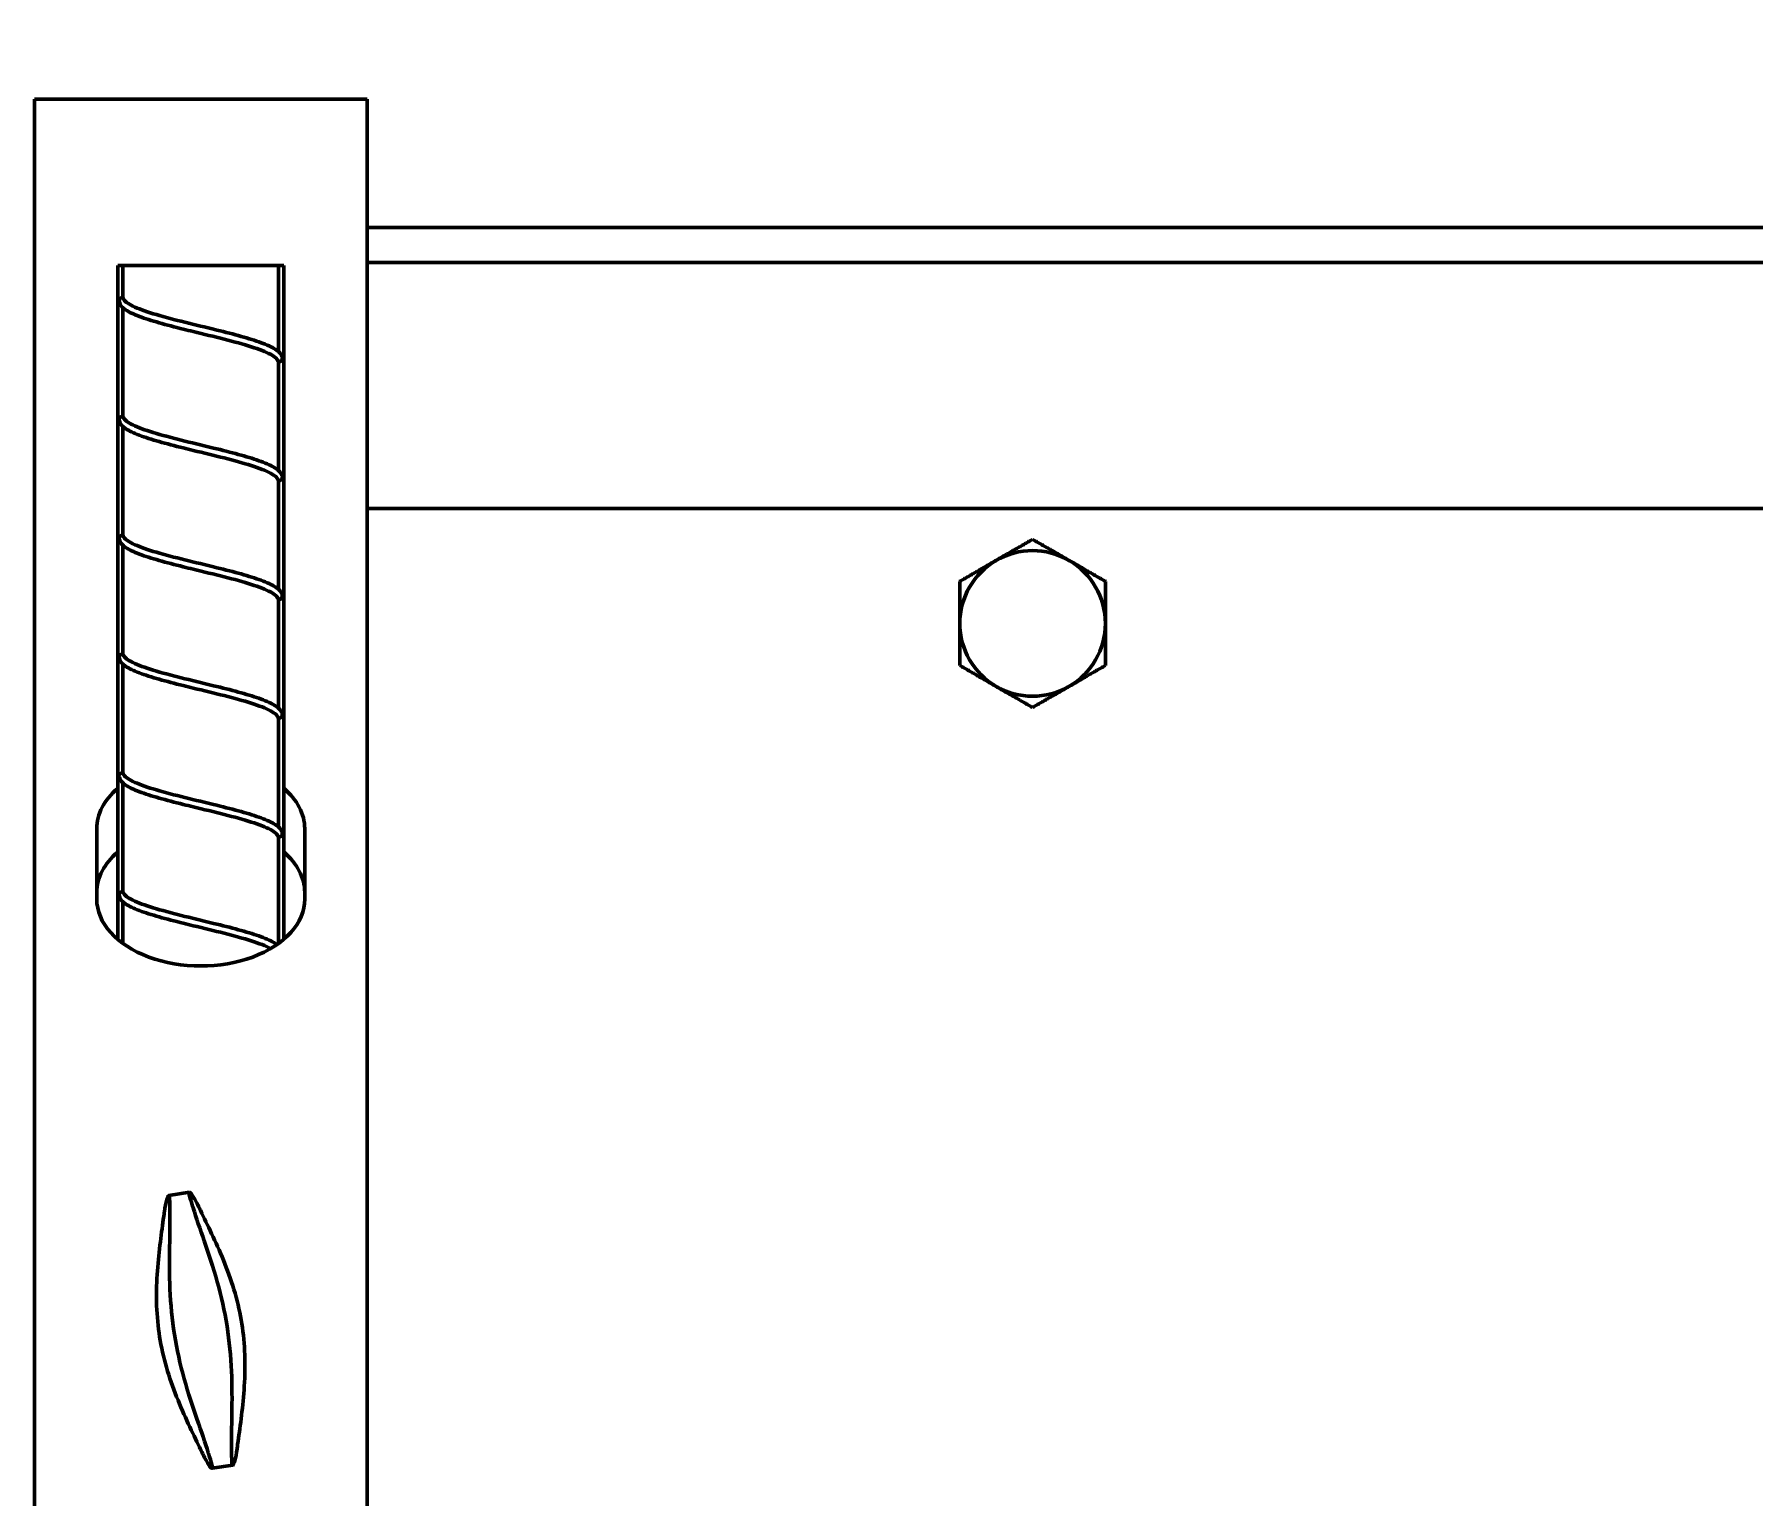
# Model space of a CAD drawing. Header units: inches. Extents: x 39 to 190, y 80 to 114.
# Drawn here: x 148.84 to 154, y 87.85 to 92.25 of the extents above; entities that cross this region are included whole.
import ezdxf

# ---------------------------------------------------------------- set-up
doc = ezdxf.new("R2010")
doc.units = ezdxf.units.IN
doc.header["$LTSCALE"] = 8
doc.header["$MEASUREMENT"] = 0
doc.layers.add('Visible (ANSI)', color=7, linetype='Continuous', lineweight=50)
doc.styles.add('Dim Text (Zurn)', font='')
doc.styles.add('ZURN', font='romans.shx')
doc.styles.get('Dim Text (Zurn)').set_extended_font_data('Tahoma', italic=True)
doc.dimstyles.new('Frac 1_32 (Zurn)', dxfattribs={"dimscale": 8, "dimtxt": 0.125, "dimasz": 0.098425, "dimexe": 0.125, "dimexo": 0.0625, "dimgap": 0.031496, "dimtad": 0, "dimtih": 1, "dimtoh": 1, "dimdec": 5, "dimrnd": 1e-08, "dimzin": 0, "dimdsep": 46, "dimlunit": 5, "dimtxsty": 'Dim Text (Zurn)', "dimcen": 0.09, "dimdle": 0.393701, "dimclrd": 256, "dimclre": 256, "dimclrt": 256, "dimadec": 0, "dimazin": 3, "dimtfac": 0.96, "dimtdec": 5, "dimtofl": 0, "dimtmove": 0, "dimatfit": 3, "dimfxl": 0, "dimtolj": 1, "dimtzin": 12, "dimlwd": -1, "dimlwe": -1, "dimarcsym": 0})

# ---------------------------------------------------------------- blocks, each defined once
blk = doc.blocks.new('*D4')
for p, q in [((65.3385, 91.3199), (65.3385, 99.6398)), ((187.8384, 92.7838), (187.8384, 99.6398)), ((66.1259, 98.6398), (121.7098, 98.6398)), ((187.051, 98.6398), (131.4671, 98.6398))]:
    blk.add_line(p, q)
for points in [[(66.1259, 98.771), (66.1259, 98.5085), (65.3385, 98.6398)], [(187.051, 98.771), (187.051, 98.5085), (187.8384, 98.6398)]]:
    blk.add_solid(points)
at = {"layer": 'Defpoints', "color": 0}
for p in [(187.8384, 98.6398), (187.8384, 92.2838), (65.3385, 90.8199)]:
    blk.add_point(p, dxfattribs=at)
at = {"insert": (121.9618, 99.9264), "char_height": 1, "attachment_point": 1, "style": 'ZURN'}
blk.add_mtext('\\A1;122{\\H0.960000x;\\S1/2;} [3111]', dxfattribs=at)

msp = doc.modelspace()

# ---------------------------------------------------------------- linework, layer by layer
at = {"layer": 'Visible (ANSI)'}
for p, q in [((148.838386, 91.229861), (148.838386, 92.050861)), ((148.838386, 92.050861), (149.838386, 92.050861)), ((149.838386, 92.050861), (149.838386, 91.229861)), ((149.838386, 91.664861), (168.713386, 91.664861)), ((149.089011, 91.550861), (149.104491, 91.550861)), ((149.089011, 89.525045), (149.089011, 91.550861)), ((149.104491, 91.550861), (149.104491, 91.45411)), ((149.104491, 91.550861), (149.572281, 91.550861)), ((149.572281, 91.291502), (149.572281, 91.550861)), ((149.572281, 91.550861), (149.587761, 91.550861)), ((149.587761, 89.525045), (149.587761, 91.550861)), ((149.838386, 91.559861), (168.713386, 91.559861)), ((149.104491, 91.423683), (149.104491, 91.096967)), ((149.572281, 90.934359), (149.572281, 91.260853)), ((148.838386, 91.134106), (148.838386, 91.229861)), ((149.838386, 91.134106), (149.838386, 91.229861)), ((148.838386, 89.101525), (148.838386, 91.134106)), ((149.838386, 89.101525), (149.838386, 91.134106)), ((149.104491, 91.06654), (149.104491, 90.739824)), ((149.572281, 90.577216), (149.572281, 90.90371)), ((168.713386, 90.819861), (149.838386, 90.819861)), ((149.104491, 90.709397), (149.104491, 90.382681)), ((149.572281, 90.220073), (149.572281, 90.546567)), ((149.104491, 90.352254), (149.104491, 90.025538)), ((149.572281, 89.86293), (149.572281, 90.189424)), ((149.104491, 89.995111), (149.104491, 89.668395)), ((149.025886, 89.646101), (149.025886, 89.858221)), ((149.650886, 89.858221), (149.650886, 89.646101)), ((149.572281, 89.512889), (149.572281, 89.832281)), ((149.104491, 89.637968), (149.104491, 89.512889)), ((148.838386, 89.101525), (148.838386, 88.814258)), ((149.838386, 88.814258), (149.838386, 89.101525)), ((148.838386, 87.947124), (148.838386, 88.814258)), ((149.838386, 88.814258), (149.838386, 87.947124)), ((149.304203, 88.764883), (149.242124, 88.755004)), ((148.838386, 87.947124), (148.838386, 87.577821)), ((149.838386, 87.577821), (149.838386, 87.947124)), ((149.434647, 87.945198), (149.372569, 87.935319))]:
    msp.add_line(p, q, dxfattribs=at)
for start, end in [(60, 120), (120, 180), (0, 60), (180, 240), (300, 0), (240, 300)]:
    msp.add_arc((151.838466, 90.474861), 0.21875, start, end, dxfattribs=at)
for centre, major_axis, start_param, end_param in [((149.338386, 89.858221), (-0.3125, 0), 5.63635823, 6.28318531), ((149.338386, 89.858221), (0.3125, 0), 0, 0.64682707), ((149.338386, 89.66671), (-0.3125, 0), 5.63635823, 6.28318531), ((149.338386, 89.66671), (0.3125, 0), 0, 0.64682707), ((149.338386, 89.646101), (0.3125, 0), 3.14159265, 6.28318531)]:
    msp.add_ellipse(centre, major_axis=major_axis, ratio=0.64278761, start_param=start_param, end_param=end_param, dxfattribs=at)
for points, knots in [([(149.093625, 91.444242), (149.093611, 91.445136), (149.093673, 91.44603), (149.094019, 91.447988), (149.094355, 91.449007), (149.095377, 91.450777), (149.09602, 91.451485), (149.097676, 91.452694), (149.098709, 91.453155), (149.101278, 91.453867), (149.102835, 91.454055), (149.104491, 91.45411)], [0.2041550678, 0.2041550678, 0.2041550678, 0.2041550678, 0.211124975, 0.211124975, 0.2200006788, 0.2200006788, 0.228516993, 0.228516993, 0.237949505, 0.237949505, 0.2490827855, 0.2490827855, 0.2490827855, 0.2490827855]), ([(149.093916, 91.441448), (149.093826, 91.44191), (149.093757, 91.442378), (149.09366, 91.44331), (149.093632, 91.443776), (149.093625, 91.444242)], [0.1968141567, 0.1968141567, 0.1968141567, 0.1968141567, 0.2005241267, 0.2005241267, 0.20415506784, 0.20415506784, 0.20415506784, 0.20415506784]), ([(149.285895, 91.359339), (149.260433, 91.365675), (149.235562, 91.372093), (149.191083, 91.384728), (149.170888, 91.3911), (149.136837, 91.403966), (149.122743, 91.410574), (149.102841, 91.424161), (149.096067, 91.430428), (149.093916, 91.441448)], [0, 0, 0, 0, 0.203969624, 0.203969624, 0.406026718, 0.406026718, 0.612891389, 0.612891389, 0.811777187, 0.811777187, 0.811777187, 0.811777187]), ([(149.104491, 91.45411), (149.1065, 91.446492), (149.11479, 91.43895), (149.142943, 91.423715), (149.162522, 91.416174), (149.210351, 91.400939), (149.238116, 91.393397), (149.298043, 91.378162), (149.329596, 91.370621), (149.366346, 91.361667), (149.371803, 91.360333), (149.377221, 91.359)], [0, 0, 0, 0, 0.24627901, 0.24627901, 0.49255802, 0.49255802, 0.73883703, 0.73883703, 0.98511604, 0.98511604, 1.02832352, 1.02832352, 1.02832352, 1.02832352]), ([(149.572281, 91.260853), (149.570271, 91.26847), (149.561982, 91.276012), (149.533828, 91.291247), (149.514249, 91.298789), (149.466421, 91.314024), (149.438655, 91.321565), (149.378729, 91.3368), (149.347175, 91.344342), (149.305788, 91.354426), (149.295763, 91.356884), (149.285895, 91.359339)], [0, 0, 0, 0, 0.24627901, 0.24627901, 0.49255802, 0.49255802, 0.73883703, 0.73883703, 0.98511604, 0.98511604, 1.06484963, 1.06484963, 1.06484963, 1.06484963]), ([(149.377221, 91.359), (149.402888, 91.352688), (149.428229, 91.346295), (149.474088, 91.333719), (149.495207, 91.327378), (149.531402, 91.314624), (149.546764, 91.308078), (149.570104, 91.294388), (149.578282, 91.287793), (149.582264, 91.276444), (149.582609, 91.2752), (149.582868, 91.27387)], [0, 0, 0, 0, 0.203430746, 0.203430746, 0.404937263, 0.404937263, 0.610847612, 0.610847612, 0.824043032, 0.824043032, 0.848613207, 0.848613207, 0.848613207, 0.848613207]), ([(149.583146, 91.270694), (149.583136, 91.270016), (149.58308, 91.269341), (149.582861, 91.267956), (149.582686, 91.267253), (149.582199, 91.265922), (149.581889, 91.265305), (149.581503, 91.264741), (149.580903, 91.263865), (149.580151, 91.263167), (149.578255, 91.262), (149.577088, 91.261573), (149.574678, 91.261046), (149.573502, 91.260911), (149.572281, 91.260853)], [0.3821097739, 0.3821097739, 0.3821097739, 0.3821097739, 0.3872039956, 0.3872039956, 0.3928251793, 0.3928251793, 0.3984422247, 0.3984422247, 0.3984422247, 0.4071726646, 0.4071726646, 0.4168933733, 0.4168933733, 0.4250635496, 0.4250635496, 0.4250635496, 0.4250635496]), ([(149.582869, 91.27387), (149.582941, 91.273499), (149.582999, 91.273123), (149.583122, 91.272066), (149.583157, 91.271378), (149.583146, 91.270694)], [0.37409280016, 0.37409280016, 0.37409280016, 0.37409280016, 0.37696993648, 0.37696993648, 0.3821097739, 0.3821097739, 0.3821097739, 0.3821097739]), ([(149.093625, 91.087099), (149.093614, 91.087776), (149.093647, 91.088452), (149.093872, 91.090258), (149.094158, 91.091343), (149.095084, 91.093228), (149.095676, 91.093989), (149.097218, 91.095284), (149.098174, 91.095785), (149.100574, 91.096586), (149.102047, 91.096824), (149.103919, 91.096944), (149.104204, 91.096957), (149.104491, 91.096967)], [0.417878671, 0.417878671, 0.417878671, 0.417878671, 0.4230865849, 0.4230865849, 0.4321036876, 0.4321036876, 0.4405341613, 0.4405341613, 0.4495606349, 0.4495606349, 0.460228049, 0.460228049, 0.4621310574, 0.4621310574, 0.4621310574, 0.4621310574]), ([(149.104491, 91.096967), (149.1065, 91.089349), (149.11479, 91.081808), (149.142943, 91.066573), (149.162522, 91.059031), (149.210351, 91.043796), (149.238116, 91.036254), (149.298043, 91.021019), (149.329596, 91.013478), (149.366346, 91.004524), (149.371803, 91.00319), (149.377221, 91.001857)], [0, 0, 0, 0, 0.24627901, 0.24627901, 0.49255802, 0.49255802, 0.73883703, 0.73883703, 0.98511604, 0.98511604, 1.02832352, 1.02832352, 1.02832352, 1.02832352]), ([(149.093916, 91.084305), (149.09387, 91.084542), (149.093829, 91.084782), (149.093693, 91.085706), (149.093636, 91.086403), (149.093625, 91.087099)], [0.41063356743, 0.41063356743, 0.41063356743, 0.41063356743, 0.41251889245, 0.41251889245, 0.41787867097, 0.41787867097, 0.41787867097, 0.41787867097]), ([(149.285895, 91.002196), (149.260433, 91.008532), (149.235562, 91.01495), (149.191083, 91.027585), (149.170888, 91.033957), (149.136837, 91.046823), (149.122743, 91.053431), (149.102841, 91.067018), (149.096067, 91.073286), (149.093916, 91.084305)], [0, 0, 0, 0, 0.203969624, 0.203969624, 0.406026718, 0.406026718, 0.612891389, 0.612891389, 0.811777187, 0.811777187, 0.811777187, 0.811777187]), ([(149.572281, 90.90371), (149.570271, 90.911328), (149.561982, 90.918869), (149.533828, 90.934104), (149.514249, 90.941646), (149.466421, 90.956881), (149.438655, 90.964422), (149.378729, 90.979657), (149.347175, 90.987199), (149.305788, 90.997283), (149.295763, 90.999741), (149.285895, 91.002196)], [0, 0, 0, 0, 0.24627901, 0.24627901, 0.49255802, 0.49255802, 0.73883703, 0.73883703, 0.98511604, 0.98511604, 1.06484963, 1.06484963, 1.06484963, 1.06484963]), ([(149.377221, 91.001857), (149.402888, 90.995545), (149.428229, 90.989152), (149.474088, 90.976576), (149.495207, 90.970235), (149.531402, 90.957481), (149.546764, 90.950935), (149.570104, 90.937245), (149.578282, 90.93065), (149.582264, 90.919301), (149.582609, 90.918057), (149.582868, 90.916728)], [0, 0, 0, 0, 0.203430746, 0.203430746, 0.404937263, 0.404937263, 0.610847612, 0.610847612, 0.824043032, 0.824043032, 0.848613207, 0.848613207, 0.848613207, 0.848613207]), ([(149.583146, 90.913551), (149.583134, 90.91275), (149.583059, 90.911952), (149.582695, 90.910018), (149.582322, 90.908937), (149.581202, 90.907069), (149.580499, 90.906324), (149.578709, 90.905076), (149.577611, 90.90461), (149.575115, 90.903958), (149.573737, 90.90378), (149.572281, 90.90371)], [0.4070694998, 0.4070694998, 0.4070694998, 0.4070694998, 0.41407489, 0.41407489, 0.4246413999, 0.4246413999, 0.4348059911, 0.4348059911, 0.4458544795, 0.4458544795, 0.4570196833, 0.4570196833, 0.4570196833, 0.4570196833]), ([(149.582869, 90.916728), (149.582966, 90.916231), (149.583037, 90.915726), (149.583134, 90.914664), (149.583155, 90.914107), (149.583146, 90.913551)], [0.39774355225, 0.39774355225, 0.39774355225, 0.39774355225, 0.40221810039, 0.40221810039, 0.40706949981, 0.40706949981, 0.40706949981, 0.40706949981]), ([(149.093625, 90.729956), (149.09361, 90.730885), (149.093677, 90.731813), (149.094045, 90.733794), (149.094389, 90.734803), (149.095427, 90.736555), (149.096079, 90.737255), (149.097754, 90.738449), (149.0988, 90.738904), (149.101357, 90.73959), (149.102877, 90.739771), (149.104491, 90.739824)], [0.3991340726, 0.3991340726, 0.3991340726, 0.3991340726, 0.4062073683, 0.4062073683, 0.4148440588, 0.4148440588, 0.4231638842, 0.4231638842, 0.4324220678, 0.4324220678, 0.4430268626, 0.4430268626, 0.4430268626, 0.4430268626]), ([(149.104491, 90.739824), (149.1065, 90.732206), (149.11479, 90.724665), (149.142943, 90.70943), (149.162522, 90.701888), (149.210351, 90.686653), (149.238116, 90.679112), (149.298043, 90.663877), (149.329596, 90.656335), (149.366346, 90.647381), (149.371803, 90.646047), (149.377221, 90.644714)], [0, 0, 0, 0, 0.24627901, 0.24627901, 0.49255802, 0.49255802, 0.73883703, 0.73883703, 0.98511604, 0.98511604, 1.02832352, 1.02832352, 1.02832352, 1.02832352]), ([(149.093916, 90.727162), (149.093819, 90.727659), (149.093746, 90.728163), (149.093697, 90.728672), (149.093656, 90.729097), (149.093632, 90.729527), (149.093625, 90.729956)], [0.39195298861, 0.39195298861, 0.39195298861, 0.39195298861, 0.39586108168, 0.39586108168, 0.39586108168, 0.3991340726, 0.3991340726, 0.3991340726, 0.3991340726]), ([(149.285895, 90.645053), (149.260433, 90.65139), (149.235562, 90.657807), (149.191083, 90.670442), (149.170888, 90.676814), (149.136837, 90.68968), (149.122743, 90.696289), (149.102841, 90.709875), (149.096067, 90.716143), (149.093916, 90.727162)], [0, 0, 0, 0, 0.203969624, 0.203969624, 0.406026718, 0.406026718, 0.612891389, 0.612891389, 0.811777187, 0.811777187, 0.811777187, 0.811777187]), ([(149.572281, 90.546567), (149.570271, 90.554185), (149.561982, 90.561726), (149.533828, 90.576961), (149.514249, 90.584503), (149.466421, 90.599738), (149.438655, 90.60728), (149.378729, 90.622515), (149.347175, 90.630056), (149.305788, 90.64014), (149.295763, 90.642598), (149.285895, 90.645053)], [0, 0, 0, 0, 0.24627901, 0.24627901, 0.49255802, 0.49255802, 0.73883703, 0.73883703, 0.98511604, 0.98511604, 1.06484963, 1.06484963, 1.06484963, 1.06484963]), ([(149.377221, 90.644714), (149.402888, 90.638402), (149.428229, 90.63201), (149.474088, 90.619433), (149.495207, 90.613092), (149.531402, 90.600338), (149.546764, 90.593792), (149.570104, 90.580103), (149.578282, 90.573507), (149.582264, 90.562158), (149.582609, 90.560914), (149.582868, 90.559585)], [0, 0, 0, 0, 0.203430746, 0.203430746, 0.404937263, 0.404937263, 0.610847612, 0.610847612, 0.824043032, 0.824043032, 0.848613207, 0.848613207, 0.848613207, 0.848613207]), ([(149.583146, 90.556409), (149.58313, 90.555388), (149.583014, 90.554373), (149.582505, 90.552295), (149.582079, 90.551279), (149.580852, 90.549525), (149.580092, 90.548834), (149.578178, 90.54768), (149.576999, 90.547259), (149.574607, 90.546753), (149.573464, 90.546624), (149.572281, 90.546567)], [0.2144765289, 0.2144765289, 0.2144765289, 0.2144765289, 0.2222697322, 0.2222697322, 0.2313065156, 0.2313065156, 0.2402001913, 0.2402001913, 0.2501394448, 0.2501394448, 0.2582108371, 0.2582108371, 0.2582108371, 0.2582108371]), ([(149.582869, 90.559585), (149.583009, 90.558865), (149.583096, 90.558129), (149.583146, 90.557062), (149.583152, 90.556735), (149.583146, 90.556409)], [0.20632631581, 0.20632631581, 0.20632631581, 0.20632631581, 0.2119838659, 0.2119838659, 0.21447652895, 0.21447652895, 0.21447652895, 0.21447652895]), ([(149.093625, 90.372814), (149.093614, 90.37349), (149.093647, 90.374166), (149.093872, 90.375972), (149.094158, 90.377058), (149.095084, 90.378942), (149.095676, 90.379703), (149.097219, 90.380999), (149.098174, 90.381499), (149.100574, 90.3823), (149.102047, 90.382538), (149.103919, 90.382658), (149.104204, 90.382672), (149.104491, 90.382681)], [0.4033650755, 0.4033650755, 0.4033650755, 0.4033650755, 0.408528082, 0.408528082, 0.4174664401, 0.4174664401, 0.4258234337, 0.4258234337, 0.4347714159, 0.4347714159, 0.4453461695, 0.4453461695, 0.4472320325, 0.4472320325, 0.4472320325, 0.4472320325]), ([(149.093916, 90.370019), (149.09387, 90.370257), (149.093829, 90.370496), (149.093794, 90.370736), (149.093693, 90.37142), (149.093636, 90.372117), (149.093625, 90.372814)], [0.39618211705, 0.39618211705, 0.39618211705, 0.39618211705, 0.39805269468, 0.39805269468, 0.39805269468, 0.40336507552, 0.40336507552, 0.40336507552, 0.40336507552]), ([(149.104491, 90.382681), (149.1065, 90.375063), (149.11479, 90.367522), (149.142943, 90.352287), (149.162522, 90.344745), (149.210351, 90.32951), (149.238116, 90.321969), (149.298043, 90.306734), (149.329596, 90.299192), (149.366346, 90.290238), (149.371803, 90.288904), (149.377221, 90.287571)], [0, 0, 0, 0, 0.24627901, 0.24627901, 0.49255802, 0.49255802, 0.73883703, 0.73883703, 0.98511604, 0.98511604, 1.02832352, 1.02832352, 1.02832352, 1.02832352]), ([(149.285895, 90.287911), (149.260433, 90.294247), (149.235562, 90.300665), (149.191083, 90.313299), (149.170888, 90.319671), (149.136837, 90.332537), (149.122743, 90.339146), (149.102841, 90.352732), (149.096067, 90.359), (149.093916, 90.370019)], [0, 0, 0, 0, 0.203969624, 0.203969624, 0.406026718, 0.406026718, 0.612891389, 0.612891389, 0.811777187, 0.811777187, 0.811777187, 0.811777187]), ([(149.572281, 90.189424), (149.570271, 90.197042), (149.561982, 90.204583), (149.533828, 90.219818), (149.514249, 90.22736), (149.466421, 90.242595), (149.438655, 90.250137), (149.378729, 90.265372), (149.347175, 90.272913), (149.305788, 90.282997), (149.295763, 90.285455), (149.285895, 90.287911)], [0, 0, 0, 0, 0.24627901, 0.24627901, 0.49255802, 0.49255802, 0.73883703, 0.73883703, 0.98511604, 0.98511604, 1.06484963, 1.06484963, 1.06484963, 1.06484963]), ([(149.377221, 90.287572), (149.402888, 90.28126), (149.428229, 90.274867), (149.474088, 90.26229), (149.495207, 90.25595), (149.531402, 90.243195), (149.546764, 90.23665), (149.570104, 90.22296), (149.578282, 90.216364), (149.582264, 90.205016), (149.582609, 90.203771), (149.582868, 90.202442)], [0, 0, 0, 0, 0.203430746, 0.203430746, 0.404937263, 0.404937263, 0.610847612, 0.610847612, 0.824043032, 0.824043032, 0.848613207, 0.848613207, 0.848613207, 0.848613207]), ([(149.583146, 90.199266), (149.58313, 90.198254), (149.583016, 90.197249), (149.582514, 90.195176), (149.58209, 90.194158), (149.580868, 90.192399), (149.580111, 90.191706), (149.578202, 90.190548), (149.577027, 90.190125), (149.574629, 90.189612), (149.573476, 90.189482), (149.572281, 90.189424)], [0.2017358092, 0.2017358092, 0.2017358092, 0.2017358092, 0.2093917197, 0.2093917197, 0.2183592436, 0.2183592436, 0.2271757433, 0.2271757433, 0.2370177383, 0.2370177383, 0.2450975683, 0.2450975683, 0.2450975683, 0.2450975683]), ([(149.582869, 90.202442), (149.583007, 90.201732), (149.583093, 90.201006), (149.583146, 90.199939), (149.583152, 90.199602), (149.583146, 90.199266)], [0.19365485599, 0.19365485599, 0.19365485599, 0.19365485599, 0.19919025146, 0.19919025146, 0.20173580921, 0.20173580921, 0.20173580921, 0.20173580921]), ([(149.093625, 90.015671), (149.093621, 90.015891), (149.093623, 90.01611), (149.093663, 90.017583), (149.093849, 90.018818), (149.094586, 90.020926), (149.09507, 90.021781), (149.096399, 90.023266), (149.097219, 90.02384), (149.099269, 90.024801), (149.100558, 90.025137), (149.102796, 90.025445), (149.103634, 90.02551), (149.104491, 90.025538)], [0.1915703884, 0.1915703884, 0.1915703884, 0.1915703884, 0.1932465161, 0.1932465161, 0.202831746, 0.202831746, 0.211131424, 0.211131424, 0.2197778812, 0.2197778812, 0.230077806, 0.230077806, 0.2359190284, 0.2359190284, 0.2359190284, 0.2359190284]), ([(149.285895, 89.930768), (149.260433, 89.937104), (149.235562, 89.943522), (149.191083, 89.956156), (149.170888, 89.962528), (149.136837, 89.975394), (149.122743, 89.982003), (149.102841, 89.995589), (149.096067, 90.001857), (149.093916, 90.012876)], [0, 0, 0, 0, 0.203969624, 0.203969624, 0.406026718, 0.406026718, 0.612891389, 0.612891389, 0.811777187, 0.811777187, 0.811777187, 0.811777187]), ([(149.104491, 90.025538), (149.1065, 90.017921), (149.11479, 90.010379), (149.142943, 89.995144), (149.162522, 89.987602), (149.210351, 89.972367), (149.238116, 89.964826), (149.298043, 89.949591), (149.329596, 89.942049), (149.366346, 89.933095), (149.371803, 89.931761), (149.377221, 89.930429)], [0, 0, 0, 0, 0.24627901, 0.24627901, 0.49255802, 0.49255802, 0.73883703, 0.73883703, 0.98511604, 0.98511604, 1.02832352, 1.02832352, 1.02832352, 1.02832352]), ([(149.572281, 89.832281), (149.570271, 89.839899), (149.561982, 89.847441), (149.533828, 89.862676), (149.514249, 89.870217), (149.466421, 89.885452), (149.438655, 89.892994), (149.378729, 89.908229), (149.347175, 89.91577), (149.305788, 89.925854), (149.295763, 89.928312), (149.285895, 89.930768)], [0, 0, 0, 0, 0.24627901, 0.24627901, 0.49255802, 0.49255802, 0.73883703, 0.73883703, 0.98511604, 0.98511604, 1.06484963, 1.06484963, 1.06484963, 1.06484963]), ([(149.377221, 89.930429), (149.402888, 89.924117), (149.428229, 89.917724), (149.474088, 89.905147), (149.495207, 89.898807), (149.531402, 89.886053), (149.546764, 89.879507), (149.570104, 89.865817), (149.578282, 89.859221), (149.582264, 89.847873), (149.582609, 89.846628), (149.582868, 89.845299)], [0, 0, 0, 0, 0.203430746, 0.203430746, 0.404937263, 0.404937263, 0.610847612, 0.610847612, 0.824043032, 0.824043032, 0.848613207, 0.848613207, 0.848613207, 0.848613207]), ([(149.583146, 89.842123), (149.583134, 89.841322), (149.583059, 89.840525), (149.582695, 89.838591), (149.582322, 89.83751), (149.581203, 89.835642), (149.5805, 89.834896), (149.578711, 89.833648), (149.577613, 89.833182), (149.575117, 89.832529), (149.573738, 89.832351), (149.572281, 89.832281)], [0.4070736704, 0.4070736704, 0.4070736704, 0.4070736704, 0.4140736516, 0.4140736516, 0.4246410493, 0.4246410493, 0.434805854, 0.434805854, 0.4458536327, 0.4458536327, 0.4570245036, 0.4570245036, 0.4570245036, 0.4570245036]), ([(149.582869, 89.845299), (149.582965, 89.844803), (149.583036, 89.844299), (149.583134, 89.843237), (149.583155, 89.842679), (149.583146, 89.842123)], [0.39774755854, 0.39774755854, 0.39774755854, 0.39774755854, 0.40221639818, 0.40221639818, 0.40707367037, 0.40707367037, 0.40707367037, 0.40707367037]), ([(149.093625, 89.658528), (149.093614, 89.659204), (149.093647, 89.65988), (149.093872, 89.661685), (149.094157, 89.662771), (149.095083, 89.664655), (149.095675, 89.665417), (149.096917, 89.66646), (149.097467, 89.666805), (149.098713, 89.667406), (149.09941, 89.667647), (149.101464, 89.668174), (149.102934, 89.668344), (149.104491, 89.668395)], [0.4252629105, 0.4252629105, 0.4252629105, 0.4252629105, 0.4304142272, 0.4304142272, 0.4393118948, 0.4393118948, 0.4476055892, 0.4476055892, 0.4531243019, 0.4531243019, 0.4591816413, 0.4591816413, 0.4702524139, 0.4702524139, 0.4702524139, 0.4702524139]), ([(149.093916, 89.655734), (149.09387, 89.655971), (149.093829, 89.65621), (149.093794, 89.656451), (149.093693, 89.657134), (149.093636, 89.657831), (149.093625, 89.658528)], [0.41808449305, 0.41808449305, 0.41808449305, 0.41808449305, 0.41995475991, 0.41995475991, 0.41995475991, 0.42526291053, 0.42526291053, 0.42526291053, 0.42526291053]), ([(149.285895, 89.573625), (149.260433, 89.579961), (149.235562, 89.586379), (149.191083, 89.599013), (149.170888, 89.605385), (149.136837, 89.618251), (149.122743, 89.62486), (149.102841, 89.638446), (149.096067, 89.644714), (149.093916, 89.655734)], [0, 0, 0, 0, 0.203969624, 0.203969624, 0.406026718, 0.406026718, 0.612891389, 0.612891389, 0.811777187, 0.811777187, 0.811777187, 0.811777187]), ([(149.104491, 89.668395), (149.1065, 89.660778), (149.11479, 89.653236), (149.142943, 89.638001), (149.162522, 89.63046), (149.210351, 89.615225), (149.238116, 89.607683), (149.298043, 89.592448), (149.329596, 89.584906), (149.366346, 89.575952), (149.371803, 89.574618), (149.377221, 89.573286)], [0, 0, 0, 0, 0.24627901, 0.24627901, 0.49255802, 0.49255802, 0.73883703, 0.73883703, 0.98511604, 0.98511604, 1.02832352, 1.02832352, 1.02832352, 1.02832352]), ([(149.548658, 89.497505), (149.548409, 89.497642), (149.548158, 89.497778), (149.533828, 89.505533), (149.514249, 89.513074), (149.466421, 89.528309), (149.438655, 89.535851), (149.378729, 89.551086), (149.347175, 89.558628), (149.305788, 89.568711), (149.295763, 89.571169), (149.285895, 89.573625)], [0.241855892, 0.241855892, 0.241855892, 0.241855892, 0.246279009, 0.246279009, 0.492558018, 0.492558018, 0.738837027, 0.738837027, 0.985116036, 0.985116036, 1.064849626, 1.064849626, 1.064849626, 1.064849626]), ([(149.377221, 89.573286), (149.402888, 89.566974), (149.428229, 89.560581), (149.474088, 89.548004), (149.495207, 89.541664), (149.531402, 89.52891), (149.546764, 89.522364), (149.561675, 89.513618), (149.564808, 89.511629), (149.567608, 89.509574)], [0, 0, 0, 0, 0.203430746, 0.203430746, 0.404937263, 0.404937263, 0.610847612, 0.610847612, 0.672691963, 0.672691963, 0.672691963, 0.672691963]), ([(149.228775, 88.704161), (149.228883, 88.705007), (149.228993, 88.705842), (149.231029, 88.720897), (149.233656, 88.733428), (149.2385, 88.750374), (149.240664, 88.754772), (149.242124, 88.755004)], [1.497528794, 1.497528794, 1.497528794, 1.497528794, 1.506293997, 1.506293997, 1.65781056, 1.65781056, 1.809327124, 1.809327124, 1.809327124, 1.809327124]), ([(149.242124, 88.755004), (149.243564, 88.755233), (149.244499, 88.751429), (149.245433, 88.735507), (149.245492, 88.723403), (149.245756, 88.708637), (149.245773, 88.707759), (149.24579, 88.706868)], [1.809327124, 1.809327124, 1.809327124, 1.809327124, 1.958690232, 1.958690232, 2.10805334, 2.10805334, 2.117335061, 2.117335061, 2.117335061, 2.117335061]), ([(149.31566, 88.717987), (149.3154, 88.71884), (149.315143, 88.719679), (149.310811, 88.733798), (149.307109, 88.745323), (149.303055, 88.760747), (149.302763, 88.764654), (149.304203, 88.764883)], [0.290928147, 0.290928147, 0.290928147, 0.290928147, 0.300209869, 0.300209869, 0.449572977, 0.449572977, 0.598936084, 0.598936084, 0.598936084, 0.598936084]), ([(149.304203, 88.764883), (149.305669, 88.765116), (149.309111, 88.76158), (149.319031, 88.746871), (149.325451, 88.735699), (149.332041, 88.722027), (149.332358, 88.721365), (149.332676, 88.720695)], [0.598936084, 0.598936084, 0.598936084, 0.598936084, 0.75103081, 0.75103081, 0.903125536, 0.903125536, 0.9107477, 0.9107477, 0.9107477, 0.9107477]), ([(149.332676, 88.720695), (149.335722, 88.714273), (149.338818, 88.707823), (149.362475, 88.658774), (149.388307, 88.606979), (149.422251, 88.521462), (149.43272, 88.491636), (149.450108, 88.430945), (149.457006, 88.400074), (149.461832, 88.369746)], [7.00204599, 7.00204599, 7.00204599, 7.00204599, 7.07218173, 7.07218173, 7.54019245, 7.54019245, 7.77419781, 7.77419781, 8.00820317, 8.00820317, 8.00820317, 8.00820317]), ([(149.214939, 88.330456), (149.210113, 88.360783), (149.207087, 88.39227), (149.204777, 88.455361), (149.205469, 88.486964), (149.211191, 88.578793), (149.219669, 88.636048), (149.226931, 88.690018), (149.227872, 88.69711), (149.228775, 88.704161)], [1.09730069, 1.09730069, 1.09730069, 1.09730069, 1.33130605, 1.33130605, 1.56531141, 1.56531141, 2.03332213, 2.03332213, 2.10345787, 2.10345787, 2.10345787, 2.10345787]), ([(149.24579, 88.706868), (149.2464, 88.675511), (149.245497, 88.640156), (149.244224, 88.561632), (149.243944, 88.51801), (149.247901, 88.428475), (149.252213, 88.382562), (149.25938, 88.337528)], [-1.02033115, -1.02033115, -1.02033115, -1.02033115, -0.69495997, -0.69495997, -0.34747998, -0.34747998, 0, 0, 0, 0]), ([(149.417391, 88.362674), (149.410225, 88.407708), (149.400072, 88.452692), (149.376039, 88.539032), (149.362233, 88.580412), (149.336647, 88.654661), (149.324814, 88.68799), (149.31566, 88.717987)], [6.66177475, 6.66177475, 6.66177475, 6.66177475, 7.00925474, 7.00925474, 7.35673472, 7.35673472, 7.6821059, 7.6821059, 7.6821059, 7.6821059]), ([(149.430981, 87.993333), (149.430372, 88.024691), (149.431274, 88.060046), (149.432547, 88.13857), (149.432827, 88.182191), (149.428871, 88.271727), (149.424558, 88.317639), (149.417391, 88.362674)], [5.6414436, 5.6414436, 5.6414436, 5.6414436, 5.96681478, 5.96681478, 6.31429477, 6.31429477, 6.66177475, 6.66177475, 6.66177475, 6.66177475]), ([(149.461832, 88.369746), (149.466659, 88.339418), (149.469685, 88.307931), (149.471995, 88.244841), (149.471302, 88.213238), (149.465581, 88.121409), (149.457102, 88.064153), (149.44984, 88.010184), (149.448899, 88.003091), (149.447997, 87.996041)], [1.09730069, 1.09730069, 1.09730069, 1.09730069, 1.33130605, 1.33130605, 1.56531141, 1.56531141, 2.03332213, 2.03332213, 2.10345787, 2.10345787, 2.10345787, 2.10345787]), ([(149.344096, 87.979506), (149.34105, 87.985928), (149.337953, 87.992378), (149.314297, 88.041427), (149.288464, 88.093223), (149.25452, 88.178739), (149.244051, 88.208566), (149.226663, 88.269257), (149.219765, 88.300128), (149.214939, 88.330456)], [7.00204599, 7.00204599, 7.00204599, 7.00204599, 7.07218173, 7.07218173, 7.54019245, 7.54019245, 7.77419781, 7.77419781, 8.00820317, 8.00820317, 8.00820317, 8.00820317]), ([(149.25938, 88.337528), (149.266547, 88.292494), (149.276699, 88.24751), (149.300732, 88.16117), (149.314539, 88.11979), (149.340124, 88.04554), (149.351957, 88.012212), (149.361111, 87.982214)], [0, 0, 0, 0, 0.34747998, 0.34747998, 0.69495997, 0.69495997, 1.02033115, 1.02033115, 1.02033115, 1.02033115]), ([(149.372569, 87.935319), (149.371103, 87.935085), (149.36766, 87.938621), (149.357741, 87.95333), (149.35132, 87.964503), (149.34473, 87.978175), (149.344414, 87.978836), (149.344096, 87.979506)], [0.598936084, 0.598936084, 0.598936084, 0.598936084, 0.75103081, 0.75103081, 0.903125536, 0.903125536, 0.9107477, 0.9107477, 0.9107477, 0.9107477]), ([(149.361111, 87.982214), (149.361371, 87.981362), (149.361628, 87.980523), (149.365961, 87.966403), (149.369662, 87.954879), (149.373716, 87.939454), (149.374009, 87.935548), (149.372569, 87.935319)], [0.290928147, 0.290928147, 0.290928147, 0.290928147, 0.300209869, 0.300209869, 0.449572977, 0.449572977, 0.598936084, 0.598936084, 0.598936084, 0.598936084]), ([(149.434647, 87.945198), (149.433207, 87.944969), (149.432273, 87.948773), (149.431338, 87.964694), (149.431279, 87.976798), (149.431015, 87.991565), (149.430999, 87.992443), (149.430981, 87.993333)], [1.809325195, 1.809325195, 1.809325195, 1.809325195, 1.958688303, 1.958688303, 2.108051411, 2.108051411, 2.117333132, 2.117333132, 2.117333132, 2.117333132]), ([(149.447997, 87.996041), (149.447903, 87.995305), (149.447807, 87.994579), (149.445787, 87.979536), (149.443151, 87.966923), (149.438288, 87.949861), (149.436113, 87.945431), (149.434647, 87.945198)], [1.49751358, 1.49751358, 1.49751358, 1.49751358, 1.505135743, 1.505135743, 1.657230469, 1.657230469, 1.809325195, 1.809325195, 1.809325195, 1.809325195])]:
    msp.add_open_spline(points, degree=3, knots=knots, dxfattribs=at)
for points in [[(151.729091, 90.664304), (151.779852, 90.693611), (151.838466, 90.727452)], [(151.838466, 90.727452), (151.89708, 90.693611), (151.947841, 90.664304)], [(151.619716, 90.601157), (151.67833, 90.634997), (151.729091, 90.664304)], [(151.947841, 90.664304), (151.998602, 90.634997), (152.057216, 90.601157)], [(151.619716, 90.474861), (151.619716, 90.533475), (151.619716, 90.601157)], [(152.057216, 90.601157), (152.057216, 90.533475), (152.057216, 90.474861)], [(151.619716, 90.348566), (151.619716, 90.416247), (151.619716, 90.474861)], [(152.057216, 90.474861), (152.057216, 90.416247), (152.057216, 90.348566)], [(151.729091, 90.285418), (151.67833, 90.314725), (151.619716, 90.348566)], [(152.057216, 90.348566), (151.998602, 90.314725), (151.947841, 90.285418)], [(151.838466, 90.222271), (151.779852, 90.256111), (151.729091, 90.285418)], [(151.947841, 90.285418), (151.89708, 90.256111), (151.838466, 90.222271)]]:
    msp.add_rational_spline(points, [1, 1.0379548493, 1], degree=2, dxfattribs=at)
msp.add_open_spline([(149.093916, 90.012876), (149.093737, 90.013791), (149.09364, 90.014733), (149.093625, 90.015671)], degree=3, dxfattribs=at)

# ---------------------------------------------------------------- dimensions: what is measured, and where the dimension line sits
dim = msp.add_linear_dim(base=(187.838386, 98.639777), p1=(65.338546, 90.819861), p2=(187.838386, 92.283834), angle=180, dimstyle='Frac 1_32 (Zurn)', override={"dimtxsty": 'ZURN', "dimatfit": 1})
dim.commit()
dim.dimension.update_dxf_attribs({"geometry": '*D4', "text_midpoint": (126.588466, 98.639777), "dimtype": 160})

doc.saveas('drawing.dxf')
